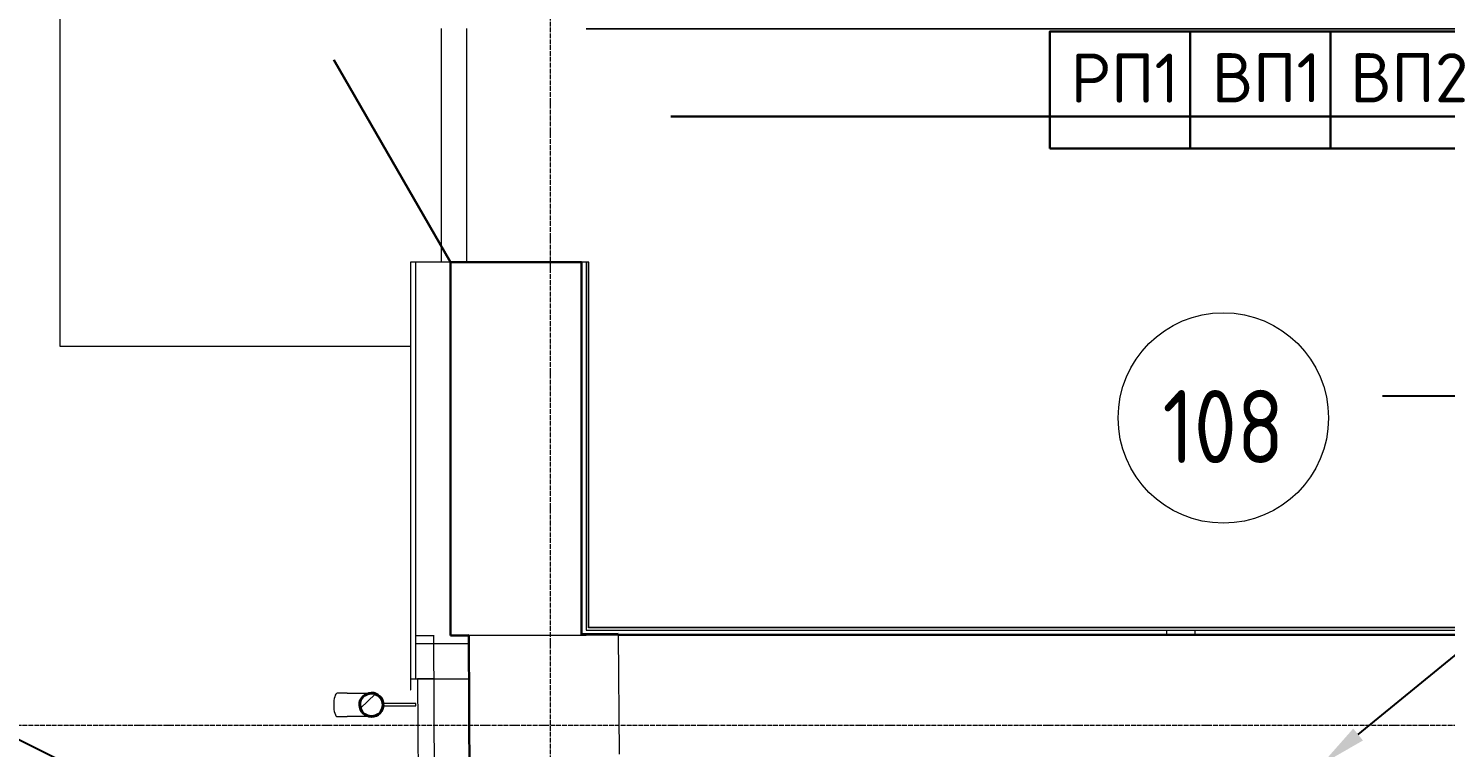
# Model space of a CAD drawing. Header units: millimetres. Extents: x -32 to 417638015, y -35 to 175284279.
# Drawn here: x 416256020 to 416262086, y 175251849 to 175254925 of the extents above; entities that cross this region are included whole.
import ezdxf
from ezdxf import colors
from ezdxf.entities.mleader import LeaderData, LeaderLine
from ezdxf.math import Vec2, Vec3

# ---------------------------------------------------------------- set-up
doc = ezdxf.new("R2010")
doc.units = ezdxf.units.MM
doc.linetypes.add('ADSK_Линия сетки', pattern=[25, 20, -2.5, 0, -2.5])
for name, color, linetype, lineweight in [('!_ЭОМ_Розетки', 5, 'Continuous', 30), ('Аннотация', 7, 'Continuous', 18), ('Двери', 7, 'Continuous', 9), ('Обобщенные модели', 7, 'Continuous', 18), ('Оси', 253, 'Continuous', 9), ('Перекрытие', 7, 'Continuous', 18), ('Стены наружные', 7, 'Continuous', 18), ('Стены несущие', 7, 'Continuous', 30), ('Стены отделка', 7, 'Continuous', 30), ('Стены штриховка', 7, 'Continuous', 9), ('ШТРИХОВКА', 252, 'Continuous', 15), ('ЭМ_Лоток 1_2', 162, 'Continuous', 30), ('ЭОМ_Кабель Быт. розеток', 5, 'Continuous', 30)]:
    doc.layers.add(name, color=color, linetype=linetype, lineweight=lineweight)
doc.layers.add('_ЭМ_Надписи', color=7, linetype='Continuous')
doc.layers.add('Линии', color=7, linetype='Continuous', lineweight=9, true_color=0x00a600)
doc.styles.add('GOST Common', font='GOST_Common.ttf', dxfattribs={"width": 0.9, "height": 349.9999999999996})
doc.styles.add('ISOC-NORM', font='isocpeur.ttf')
doc.styles.add('ЭОМ', font='isocpeur.ttf', dxfattribs={"width": 0.85, "height": 250})
doc.linetypes.add('Cable in the tray', pattern='A,5,[130,ltypeshp.shx,S=1,R=0,X=0,Y=0],1.5,[130,ltypeshp.shx,S=1.5,R=90,X=0,Y=-1],1,[130,ltypeshp.shx,S=1,R=0,X=0.5,Y=0],5', length=12.5)

# ---------------------------------------------------------------- blocks, each defined once
blk = doc.blocks.new('1 этаж')
at = {"layer": 'Обобщенные модели', "lineweight": 9}
h = blk.add_hatch(dxfattribs=at)
h.set_pattern_fill('FP_25', color=8, angle=90.29404624676303, style=0, pattern_type=2)
h.set_pattern_definition([(45.00004624676301, (557.2007530296642, 188.9016508671084), (-106.066102790012, 106.0659315658832), [])])
h.paths.add_polyline_path([(-6720.137176382704, 20472.60769151194), (-6695.560339170915, 20473.85630523733), (-6677.886745702653, 20482.4794744339), (-6664.102259414045, 20499.94783435243), (-6659.262103725768, 20521.66714726527), (-6664.324930832529, 20543.33563687975), (-6678.287985734307, 20560.66159308142), (-6699.989669028719, 20570.20516606617), (-6721.239484951839, 20569.80548987287), (-6740.636144842137, 20560.34161483355), (-6754.420631130683, 20542.87325491487), (-6759.260786818947, 20521.15394200212), (-6753.406671423671, 20498.50358800857), (-6740.234904810423, 20482.15949618603), (-6721.064620041328, 20473.04847568839)])
at = {"layer": 'Двери', "color": 8, "lineweight": 30}
blk.add_line((-6370.587104745426, 22414.13853102674), (-6870.58710474543, 23280.16393481118), dxfattribs=at)
at = {"layer": 'Линии', "color": 8}
blk.add_circle((-3063.169390077237, 21748.08639477869), 450.0000000000006, dxfattribs=at)
at = {"layer": 'Обобщенные модели', "color": 8}
for p, q in [((-6813.164133807218, 20570.8779620075), (-6855.667711038384, 20570.65982853953)), ((-6519.289607658515, 20527.38556878826), (-6658.428992670198, 20526.67148873757)), ((-6658.377672143891, 20516.67162042826), (-6519.238287132203, 20517.38570047895)), ((-6519.238287132199, 20517.38570047892), (-6519.289607658508, 20527.38556878824)), ((-6855.154505775291, 20470.66114544641), (-6812.650928544129, 20470.87927891438))]:
    blk.add_line(p, q, dxfattribs=at)
at = {"layer": 'Обобщенные модели', "color": 8, "flags": 128}
for points in [[(-6813.164133807218, 20570.8779620075), (-6807.496468012323, 20570.9070491497), (-6801.912022487756, 20570.93570919547), (-6796.419731155067, 20570.96389629486), (-6791.028380508765, 20570.9915653545), (-6785.746595559794, 20571.01867210981), (-6780.582826037342, 20571.04517319577), (-6775.54533287111, 20571.07102621629), (-6770.642174975547, 20571.09618981204), (-6765.881196357344, 20571.12062372666), (-6761.270013566662, 20571.14428887108), (-6756.816003512301, 20571.16714738613), (-6752.526291660209, 20571.18916270304), (-6748.407740634265, 20571.21029960202), (-6744.466939237524, 20571.23052426854), (-6740.71019191157, 20571.24980434744), (-6737.143508650725, 20571.2681089947), (-6733.772595387352, 20571.28540892681), (-6730.602844863586, 20571.30167646756), (-6727.639328004083, 20571.31688559234), (-6724.886785803642, 20571.33101196982), (-6722.534746048515, 20571.34308292059)], [(-6722.021540785425, 20471.34439982747), (-6723.291905008003, 20471.33788016556), (-6725.955380998144, 20471.32421088659), (-6728.831704584388, 20471.30944924817), (-6731.916274262578, 20471.29361886576), (-6735.204155379234, 20471.27674506462), (-6738.690088025953, 20471.25885483921), (-6742.368495454119, 20471.23997681008), (-6746.233492996532, 20471.22014117806), (-6750.278897481622, 20471.19937967592), (-6754.498237125176, 20471.17772551763), (-6758.884761883846, 20471.15521334524), (-6763.431454253764, 20471.13187917342), (-6768.131040497039, 20471.10776033184), (-6772.976002278217, 20471.08289540554), (-6777.958588691978, 20471.05732417308), (-6783.070828662955, 20471.03108754298), (-6788.304543697749, 20471.00422748824), (-6793.651360968773, 20470.97678697923), (-6799.102726708978, 20470.94880991491), (-6804.649919896091, 20470.92034105261), (-6810.284066204339, 20470.89142593645), (-6812.650928544129, 20470.87927891438)]]:
    blk.add_lwpolyline(points, dxfattribs=at)
at = {"layer": 'Обобщенные модели', "color": 8}
for radius, start, end in [(52.00000000000003, 0.2940462468648904, 180.2940462468649), (52.00000000000004, 180.2940462468649, 0.2940462468648904)]:
    blk.add_arc((-6709.261445272278, 20521.41054463371), radius, start, end, dxfattribs=at)
at = {"layer": 'Обобщенные модели', "color": 8, "lineweight": 40}
for start, end in [(0.2940462468648904, 180.2940462468649), (180.2940462468649, 0.2940462468648904)]:
    blk.add_arc((-6709.261445272314, 20521.4105446337), 49.99999999999996, start, end, dxfattribs=at)
at = {"layer": 'Обобщенные модели', "color": 8}
for major_axis, ratio, start_param, end_param in [((0.2566026315454408, -49.99934154655923), 0.3090169943749482, 3.141592653589792, 4.712388980384689), ((0.2566026315453632, -49.99934154655924), 0.3090169943749481, 4.712388980384695, 6.283185307179597)]:
    blk.add_ellipse((-6855.411108406832, 20520.66048699295), major_axis=major_axis, ratio=ratio, start_param=start_param, end_param=end_param, dxfattribs=at)
at = {"layer": 'Оси', "color": 8, "linetype": 'ADSK_Линия сетки'}
for p, q in [((-5943.234073523305, -4162.595295516279), (-5943.234073523226, 44298.96599885848)), ((-9557.527964694376, 20433.90181029196), (56672.20057343823, 20433.90181029174))]:
    blk.add_line(p, q, dxfattribs=at)
at = {"layer": 'Перекрытие', "color": 8}
for p, q in [((-8041.587104744423, 22053.66795569552), (-8041.587104744423, 23921.92558028627)), ((-6410.926795570223, 23414.13853102675), (-6410.926795570223, 22414.13853102677)), ((-6302.777834037552, 23414.13853102675), (-6302.777834037552, 22414.13853102674)), ((-6540.587104744482, 22053.66795569552), (-8041.587104744423, 22053.66795569552))]:
    blk.add_line(p, q, dxfattribs=at)
at = {"layer": 'Стены наружные', "color": 8}
blk.add_line((-6461.692725109853, 20632.37267043123), (-6451.429038161237, 20632.43563825304), dxfattribs=at)
at = {"layer": 'Стены несущие', "color": 8}
for p, q in [((-5810.587104744482, 22414.13853102677), (-6370.587104744482, 22414.13853102677)), ((-6370.587104744482, 20817.38675749877), (-6370.587104744554, 22414.13853102677)), ((-5810.587104744482, 22414.13853102677), (-5810.587104744482, 20819.3893471173)), ((-6370.587104744482, 20817.38675749877), (-6292.848811409116, 20817.38675749877)), ((-6285.434622068235, 19625.06195148885), (-6292.848811409116, 20817.38675749877)), ((-5652.879475006484, 20824.30779827678), (-5810.587104744132, 20823.32713074264)), ((-5652.85420218519, 20820.24350879386), (-5652.879475006484, 20824.30779827678)), ((329.5779950716824, 20820.24350879386), (-5652.85420218519, 20820.24350879386))]:
    blk.add_line(p, q, dxfattribs=at)
at = {"layer": 'Стены отделка', "color": 8, "lineweight": 9}
for p, q in [((-5790.587104744482, 23411.9018102924), (284.2560451058962, 23411.9018102924)), ((-6370.587104744554, 22414.13853102677), (-6541.587104744438, 22414.13853102677)), ((-6541.587104744438, 22414.13853102677), (-6541.587104744438, 20585.21979350087)), ((-6540.587104744423, 20585.21979350087), (-6540.587104744423, 22414.13853102677)), ((-6520.587104744554, 22414.13853102677), (-6520.587104744482, 20632.43563825304)), ((-5778.587104744482, 22414.13853102677), (-5810.587104744482, 22414.13853102677)), ((-5778.587104744423, 20852.24350879393), (-5778.587104744482, 22414.13853102677)), ((-6520.587104744554, 20817.38675749877), (-6442.851711390773, 20817.38675749877)), ((-6435.431722142646, 19624.12923005684), (-6442.864202697019, 20819.39556703644)), ((-6292.867102622607, 20820.32828846852), (-6370.587104744554, 20819.84500504738)), ((-6292.848811409116, 20817.38675749877), (-6292.867102622607, 20820.32828846852)), ((-5810.587104744482, 20819.3893471173), (-5790.587104744482, 20819.3893471173)), ((-5790.587104744482, 20850.24350879389), (-5790.587104744482, 20840.24350879393)), ((-5790.587104744482, 20840.24350879393), (-185.2884343486221, 20840.24350879386)), ((-5790.587104744482, 20820.24350879393), (-5652.85420218519, 20820.24350879386)), ((-5790.587104744482, 20819.3893471173), (-5790.587104744482, 20820.24350879393)), ((-197.2884343486512, 20852.24350879386), (-5778.587104744423, 20852.24350879393)), ((-3305.461679355925, 20820.24350879386), (-3305.461679355925, 20840.24350879393)), ((-3185.461679355954, 20840.24350879393), (-3185.461679355954, 20820.24350879386)), ((-6292.636257761522, 20782.43563825304), (-6520.587104744482, 20782.43563825304)), ((-6292.636257761522, 20632.43563825304), (-6292.636257761522, 20782.43563825304)), ((-6540.587104744482, 20632.43563825304), (-6292.636257761522, 20632.43563825304)), ((-6461.700211585674, 20632.14427881455), (-6511.699244943869, 20631.83337167057)), ((-6511.699244943869, 20631.83337167057), (-6505.43036884394, 19623.69396005523)), ((-6441.702012920709, 20632.49614542356), (-6461.701626263952, 20632.37178256593)), ((-6461.701626263952, 20632.37178256593), (-6461.700211585819, 20632.14427881455)), ((-6541.587104744438, 20585.21979350087), (-6540.587104744423, 20585.21979350087))]:
    blk.add_line(p, q, dxfattribs=at)
at = {"layer": 'Стены штриховка', "color": 8}
for p, q in [((-5790.587104744482, 23413.90181029243), (286.2457912155078, 23413.90181029236)), ((-5790.587104744482, 22414.13853102677), (-5790.587104744482, 20850.24350879389)), ((-5780.587104744453, 20850.24350879389), (-5780.587104744453, 22414.13853102677)), ((-5810.587104744482, 20817.38675749877), (-6292.848811409116, 20817.38675749877)), ((-5810.587104744482, 20817.38675749877), (-5810.587104744482, 20819.3893471173)), ((-195.2884343486512, 20850.24350879389), (-5780.587104744453, 20850.24350879389)), ((-5652.85420218519, 20820.24350879386), (-5649.682888005744, 20310.24350879388))]:
    blk.add_line(p, q, dxfattribs=at)
at = {"layer": 'Аннотация', "color": 8, "lineweight": 9, "insert": (-3063.169390077237, 21711.13827452005), "char_height": 312.5000000000001, "width": 520.2111192702771, "attachment_point": 5, "line_spacing_factor": 1.022765581104984, "style": 'GOST Common'}
blk.add_mtext('108', dxfattribs=at)

msp = doc.modelspace()

# ---------------------------------------------------------------- linework, layer by layer
at = {"layer": 'ЭМ_Лоток 1_2', "linetype": 'Cable in the tray', "ltscale": 50}
msp.add_lwpolyline([(416258769.7374049, 175254548.0820978), (416267029.5926038, 175254548.0820978), (416267029.5926038, 175243832.347793), (416306061.8873636, 175243832.347793)], dxfattribs=at)
at = {"layer": 'ЭОМ_Кабель Быт. розеток'}
for points in [[(416260392.9281673, 175254411.5221321), (416260992.9281673, 175254411.5221321), (416260992.9281673, 175254911.5221321), (416260392.9281673, 175254911.5221321)], [(416260992.9281673, 175254411.5221321), (416261592.9281673, 175254411.5221321), (416261592.9281673, 175254911.5221321), (416260992.9281673, 175254911.5221321)], [(416261592.9281673, 175254411.5221321), (416262192.9281673, 175254411.5221321), (416262192.9281673, 175254911.5221321), (416261592.9281673, 175254911.5221321)]]:
    msp.add_lwpolyline(points, close=True, dxfattribs=at)

# ---------------------------------------------------------------- block references
at = {"layer": 'ШТРИХОВКА'}
msp.add_blockref('1 этаж', (416264198.1010904, 175231510.6631508), dxfattribs=at)

# ---------------------------------------------------------------- texts
at = {"layer": '!_ЭОМ_Розетки', "color": 7, "char_height": 210, "attachment_point": 1, "style": 'ISOC-NORM'}
for s, insert, width in [('\\pxql;{\\C5;ВП1}', (416261086.0065174, 175254818.5402159), 506.9216498576734), ('\\pxql;{\\C5;ВП2}', (416261678.5152655, 175254818.5402159), 514.4129017871037), ('\\pxql;{\\C5;РП1}', (416260481.4417463, 175254816.6102634), 511.4864209534298)]:
    msp.add_mtext(s, dxfattribs=dict(at, insert=insert, width=width))

# ---------------------------------------------------------------- leaders
at = {"layer": '_ЭМ_Надписи', "color": 7, "ltscale": 5}
ml = msp.add_multileader_mtext('Standard', dxfattribs=at)
ml.set_content('{\\fGOST Common|b0|i0|c204|p34;\\W0.9;\\C256;1ЩРС-1\\fISOCPEUR|b0|i0|c204|p34;\\W0.85; Гр.1\\Pраб. место\\Pучителя, Машина швейная}', color=1, style='ЭОМ')
ml.set_leader_properties()
ml.build(insert=Vec2(0, 0))
ml.multileader.update_dxf_attribs({"text_left_attachment_type": 6, "text_right_attachment_type": 6, "dogleg_length": 0, "arrow_head_size": 200})
ctx = ml.context
ctx.base_point, ctx.char_height, ctx.arrow_head_size, ctx.landing_gap_size, ctx.plane_origin = Vec3(416247924.0499941, 175254150.7562188, -64.26463315267222), 250, 200, 0, Vec3(416229308.5267584, 175263990.5204699, -64.26463315267222)
ctx.left_attachment, ctx.right_attachment = 6, 6
notes = []
notes.append((ctx, [(1, (1, 1, 0), (416251419.6749941, 175254150.7562188, -64.26463315267222), (-1, 0), 0, [(0, [(416259076.8143821, 175250341.2249705, -64.26463315267222)], 0, [])])]))
ctx.mtext.insert, ctx.mtext.width, ctx.mtext.defined_height, ctx.mtext.flow_direction = Vec3(416247924.0499941, 175254475.7562188, -64.26463315267222), 4195.530630578753, 1310.426272008802, 5
ml = msp.add_multileader_mtext('Standard', dxfattribs=at)
ml.set_content('{\\fGOST Common|b0|i0|c204|p34;\\W0.9;\\C256;1ЩРС-1\\fISOCPEUR|b0|i0|c204|p34;\\W0.85; Гр.1\\Ph=2.0м\\P\\W1;\\C0;Итер. у-во}', color=1, style='ЭОМ')
ml.set_leader_properties()
ml.build(insert=Vec2(0, 0))
ml.multileader.update_dxf_attribs({"text_left_attachment_type": 6, "text_right_attachment_type": 6, "dogleg_length": 0, "arrow_head_size": 200})
ctx = ml.context
ctx.base_point, ctx.char_height, ctx.arrow_head_size, ctx.landing_gap_size, ctx.plane_origin = Vec3(416263485.549664, 175253352.0712832, -64.26463315267222), 250, 200, 0, Vec3(416231771.7541468, 175265221.4485657, -64.26463315267222)
ctx.left_attachment, ctx.right_attachment = 6, 6
notes.append((ctx, [(0, (1, 1, 0), (416263485.549664, 175253352.0712832, -64.26463315267222), (1, 0), 0, [(0, [(416261556.7060229, 175251778.5116626, -64.26463315267222)], 0, [])])]))
ctx.mtext.insert, ctx.mtext.width, ctx.mtext.defined_height, ctx.mtext.flow_direction = Vec3(416263485.549664, 175253677.0712832, -64.26463315267222), 1652.894155363381, 730.0025965619873, 5
ml = msp.add_multileader_mtext('Standard', dxfattribs=at)
ml.set_content('{\\fGOST Common|b0|i0|c204|p34;\\W0.9;\\C256;1ЩРС-1\\fISOCPEUR|b0|i0|c204|p34;\\W0.85; Гр.3\\PМашина швейная}', color=1, style='ЭОМ')
ml.set_leader_properties()
ml.build(insert=Vec2(0, 0))
ml.multileader.update_dxf_attribs({"text_left_attachment_type": 6, "text_right_attachment_type": 6, "dogleg_length": 0, "arrow_head_size": 200})
ctx = ml.context
ctx.base_point, ctx.char_height, ctx.arrow_head_size, ctx.landing_gap_size, ctx.plane_origin = Vec3(416247924.0499941, 175252367.066718, -64.26463315267222), 250, 200, 0, Vec3(416230526.4966016, 175261119.4961421, -64.26463315267222)
ctx.left_attachment, ctx.right_attachment = 6, 6
notes.append((ctx, [(1, (1, 1, 0), (416250134.0499941, 175252367.066718, -64.26463315267222), (-1, 0), 0, [(0, [(416260311.4484777, 175247676.5592391, -64.26463315267222)], 0, [])])]))
ctx.mtext.insert, ctx.mtext.width, ctx.mtext.defined_height, ctx.mtext.flow_direction = Vec3(416247924.0499941, 175252667.066718, -64.26463315267222), 2390.812971360981, 545.6159617257083, 5
for ctx, leaders in notes:
    for number, flags, end, landing, length, lines in leaders:
        leader = LeaderData()
        leader.index, (leader.has_last_leader_line, leader.has_dogleg_vector, leader.attachment_direction) = number, flags
        leader.last_leader_point, leader.dogleg_vector, leader.dogleg_length = Vec3(end), Vec3(landing), length
        for number, points, colour, breaks in lines:
            line = LeaderLine()
            line.index, line.vertices, line.color, line.breaks = number, Vec3.list(points), colors.encode_raw_color(colour), breaks
            leader.lines.append(line)
        ctx.leaders.append(leader)

doc.saveas('drawing.dxf')
